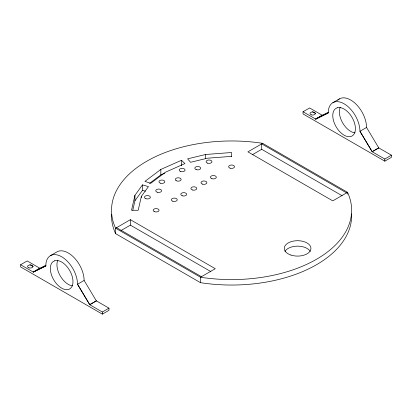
<?xml version="1.0" encoding="UTF-8"?>
<svg xmlns="http://www.w3.org/2000/svg" width="412" height="412" viewBox="0 0 412 412"><rect width="100%" height="100%" fill="white"/><g stroke="black" fill="none" stroke-linecap="round" stroke-linejoin="round"><path stroke-width="0.62" d="M134.935 195.329L131.526 210.28L138.195 210.28L141.378 196.328L148.454 186.595L142.47 184.89L134.935 195.329L134.935 200.773L132.808 210.12M134.935 200.773L142.47 190.339L142.47 184.89M160.829 169.435L144.931 181.398L150.704 183.325L165.547 172.159L184.885 163.59L181.553 160.258L160.829 169.435L160.829 174.879L149.546 183.371M50.439 255.656L57.031 251.85A22.444 12.957 60 0 1 74.325 257.866A22.444 12.957 60 0 1 84.12 280.448L96.336 300.863L108.969 308.155L108.969 310.334L102.377 314.14L20.6 266.924L20.6 264.746L33.3 272.08L39.789 268.212L46.087 265.168M337.68 100.301A22.444 12.957 60 0 1 355.453 103.592A22.444 12.957 60 0 1 366.551 127.473L378.767 147.887L391.4 155.18L391.4 157.358L384.808 161.164L303.031 113.949L303.031 111.77L315.731 119.104L322.215 115.236L328.513 112.193M84.12 280.448L77.528 284.254L89.744 304.726L96.336 300.863L89.744 304.664L77.528 284.254A22.444 12.957 60 0 0 61.661 256.769A22.444 12.957 60 0 0 45.794 265.931L33.3 272.08M366.551 127.473L359.959 131.279L372.175 151.75L378.767 147.887L372.175 151.688L359.959 131.279A22.444 12.957 60 0 0 344.092 103.793A22.444 12.957 60 0 0 328.225 112.955L315.731 119.104M102.377 314.14L102.377 312.018L108.969 308.155M384.808 161.164L384.808 159.042L391.4 155.18M20.6 264.746L27.192 260.94L39.789 268.212L33.243 272.105L45.84 266.018M303.031 111.77L309.623 107.965L322.215 115.236L315.674 119.13L328.225 112.955M332.87 102.681L339.462 98.875M347.543 194.155L347.543 192.342L262.65 143.33A120.057 69.314 0 0 0 115.612 228.217L200.505 277.23L215.275 268.706L130.383 219.694L115.612 228.217L115.612 233.666L200.505 282.678A120.057 69.314 0 0 0 351.591 213.864M262.65 143.33L247.88 151.853L332.772 200.865L347.543 192.342A120.057 69.314 0 0 1 200.505 277.23L200.505 282.678M120.979 230.565L130.383 225.137L210.836 271.585M252.304 154.747L261.708 149.319L342.161 195.767M160.829 174.879L164.862 173.097M231.575 156.751L231.575 152.517L205.681 154.485L187.604 158.836L190.555 162.287L207.406 158.203L231.575 156.369M142.47 190.339L145.462 191.189M312.358 111.724L315.644 113.619M372.175 151.75L384.808 159.042M346.6 192.883L261.708 143.87L261.708 149.319M116.555 227.676L201.447 276.689M29.932 264.7L33.218 266.595M89.744 304.726L102.377 312.018M205.681 154.485L205.681 158.718M181.553 160.258L181.553 165.701M141.378 196.328L141.378 197.539M130.383 219.694L130.383 225.137M115.612 233.666A120.057 69.314 0 0 1 111.539 214.487M284.975 251.372A13.338 7.699 0 0 1 297.608 246.144A13.338 7.699 0 0 1 310.236 251.372M72.584 285.861A16.006 9.239 60 0 1 60.25 275.911A16.006 9.239 60 0 1 57.793 260.25M355.015 132.885A16.006 9.239 60 0 1 342.681 122.93A16.006 9.239 60 0 1 340.224 107.275M54.77 260.75L52.679 261.955A16.006 9.239 60 0 0 59.21 286.438A16.006 9.239 60 0 0 72.713 278.646A16.006 9.239 60 0 0 54.77 260.75M337.201 107.774L335.111 108.979A16.006 9.239 60 0 0 341.641 133.462A16.006 9.239 60 0 0 355.139 125.67A16.006 9.239 60 0 0 337.201 107.774M154.649 211.747A2.936 1.694 0 0 0 159.047 210.28A2.936 1.694 0 0 0 154.649 208.812A2.936 1.694 0 0 0 154.649 211.747M172.849 201.241A2.936 1.694 0 0 0 177.248 199.774A2.936 1.694 0 0 0 172.849 198.306A2.936 1.694 0 0 0 172.849 201.241M207.555 163.152A2.936 1.694 0 0 0 211.959 161.684A2.936 1.694 0 0 0 207.555 160.222A2.936 1.694 0 0 0 207.555 163.152M196.282 169.662A2.936 1.694 0 0 0 200.68 168.199A2.936 1.694 0 0 0 196.282 166.731A2.936 1.694 0 0 0 196.282 169.662M211.907 178.69A2.936 1.694 0 0 0 216.31 177.222A2.936 1.694 0 0 0 211.907 175.754A2.936 1.694 0 0 0 211.907 178.69M202.488 184.128A2.936 1.694 0 0 0 206.891 182.66A2.936 1.694 0 0 0 202.488 181.192A2.936 1.694 0 0 0 202.488 184.128M192.378 189.963A2.936 1.694 0 0 0 196.782 188.495A2.936 1.694 0 0 0 192.378 187.027A2.936 1.694 0 0 0 192.378 189.963M182.269 195.798A2.936 1.694 0 0 0 186.672 194.335A2.936 1.694 0 0 0 182.269 192.868A2.936 1.694 0 0 0 182.269 195.798M180.652 171.521A2.936 1.694 0 0 0 185.055 170.053A2.936 1.694 0 0 0 180.652 168.585A2.936 1.694 0 0 0 180.652 171.521M176.161 180.683A2.936 1.694 0 0 0 181.059 179.895A2.936 1.694 0 0 0 177.433 177.84A2.936 1.694 0 0 0 176.161 180.683M160.366 183.17A2.936 1.694 0 0 0 164.831 181.769A2.936 1.694 0 0 0 160.5 180.235A2.936 1.694 0 0 0 160.366 183.17M157.219 192.219A2.936 1.694 0 0 0 161.622 190.751A2.936 1.694 0 0 0 157.219 189.283A2.936 1.694 0 0 0 157.219 192.219M145.941 198.728A2.936 1.694 0 0 0 150.344 197.26A2.936 1.694 0 0 0 145.941 195.793A2.936 1.694 0 0 0 145.941 198.728M230.107 168.178A2.936 1.694 0 0 0 234.51 166.711A2.936 1.694 0 0 0 230.107 165.243A2.936 1.694 0 0 0 230.107 168.178M290.939 255.069A13.338 7.699 0 0 0 310.947 248.4A13.338 7.699 0 0 0 290.939 241.731A13.338 7.699 0 0 0 290.939 255.069M28.902 267.821A2.668 1.54 0 0 0 32.903 266.487A2.668 1.54 0 0 0 28.902 265.153A2.668 1.54 0 0 0 28.902 267.821M311.328 114.845A2.668 1.54 0 0 0 315.329 113.511A2.668 1.54 0 0 0 311.328 112.177A2.668 1.54 0 0 0 311.328 114.845"/></g></svg>
